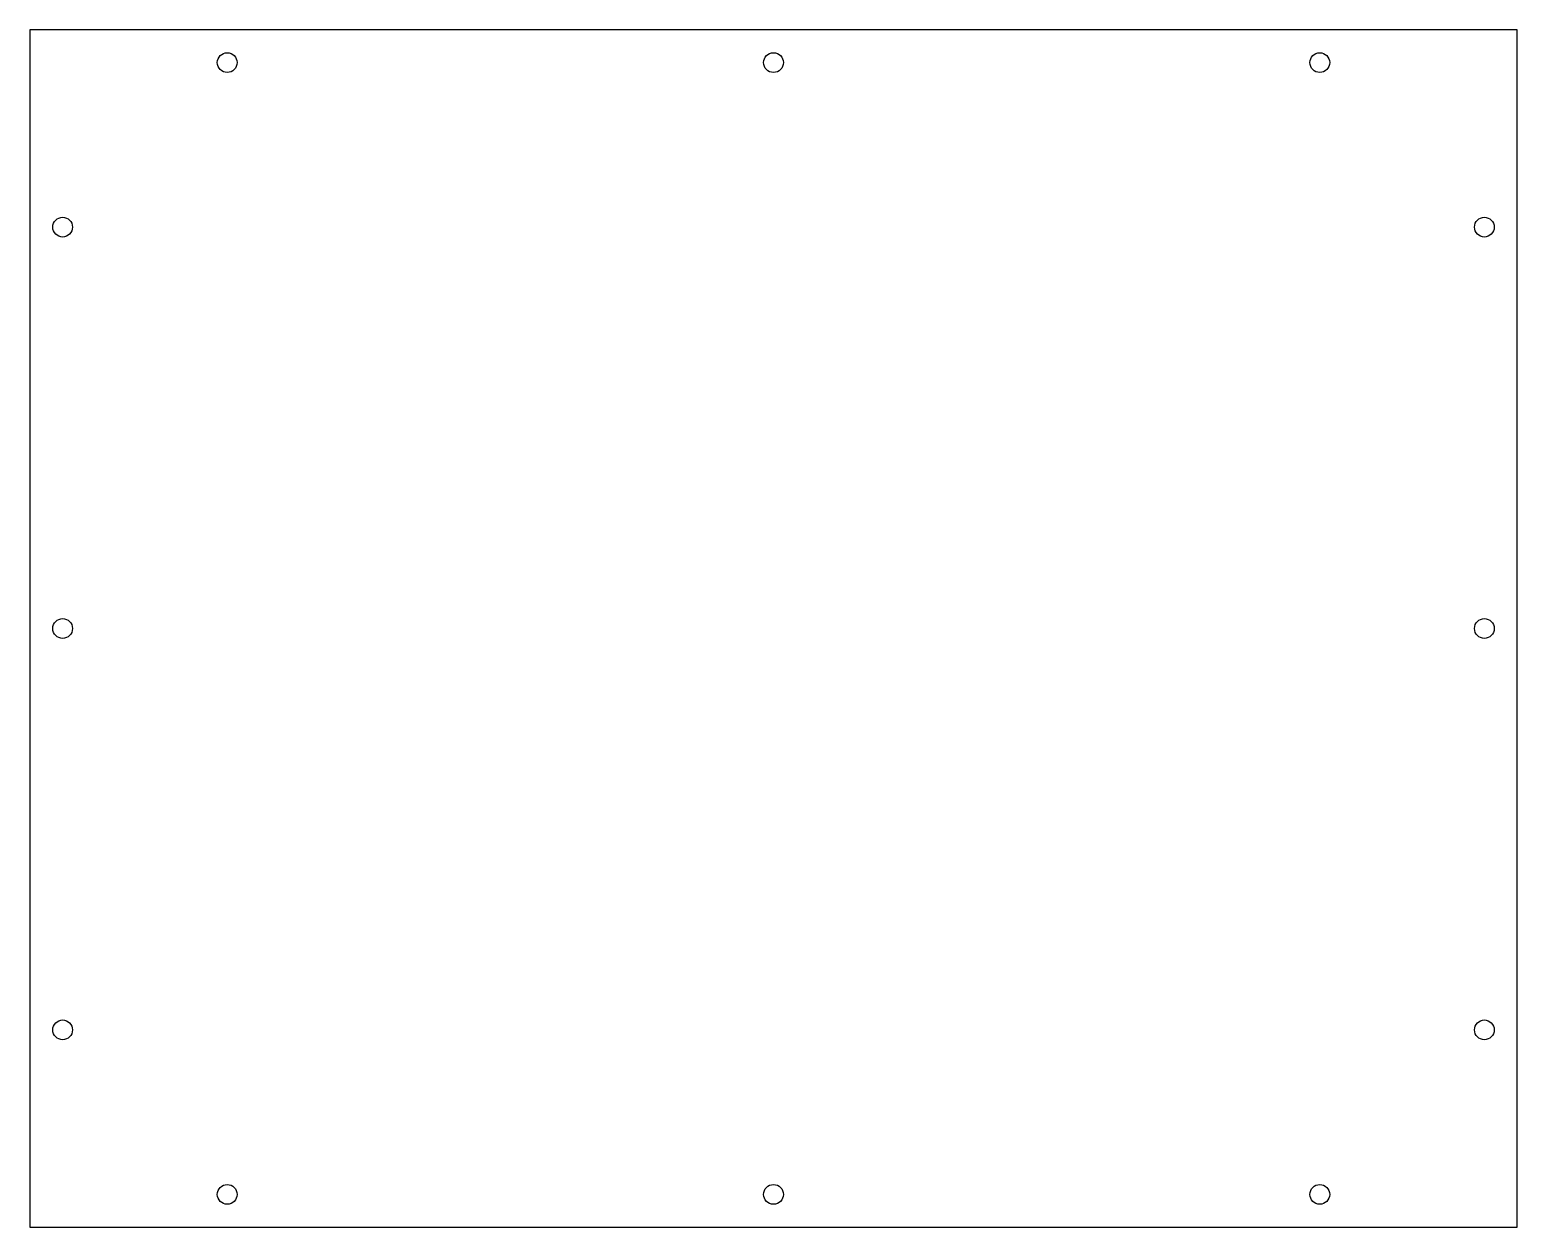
# Model space of a CAD drawing. Header units: millimetres. Extents: x 0 to 452, y 0 to 364.
import ezdxf

# ---------------------------------------------------------------- set-up
doc = ezdxf.new("R2010")
doc.units = ezdxf.units.MM
doc.layers.get('0').update_dxf_attribs({"linetype": 'CONTINUOUS'})

msp = doc.modelspace()

# ---------------------------------------------------------------- linework, layer by layer
msp.add_lwpolyline([(0, 0), (452, 0), (452, 364), (0, 364)], close=True)
for centre in [(60, 354), (226, 354), (392, 354), (10, 304), (442, 304), (10, 182), (442, 182), (10, 60), (442, 60), (60, 10), (226, 10), (392, 10)]:
    msp.add_circle(centre, 3)

doc.saveas('drawing.dxf')
